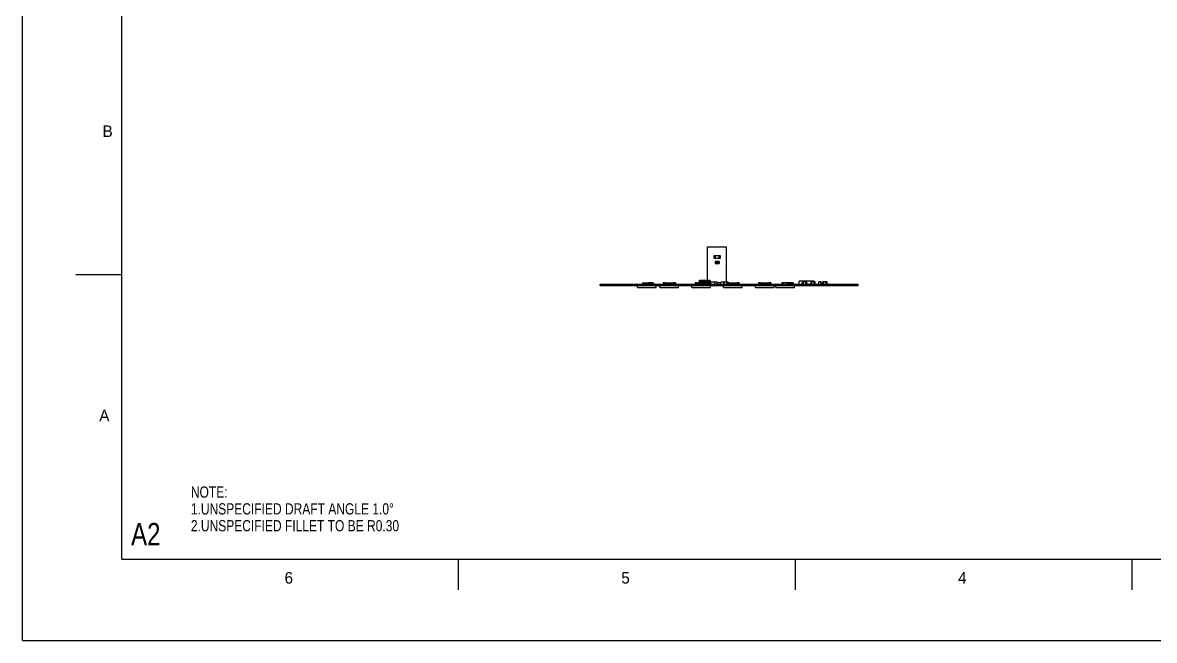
# Model space of a CAD drawing. Header units: millimetres. Extents: x 0 to 594, y 0 to 420.
# Drawn here: x 0 to 302.5, y 0 to 165.1 of the extents above; entities that cross this region are included whole.
import ezdxf

# ---------------------------------------------------------------- set-up
doc = ezdxf.new("R2010")
doc.units = ezdxf.units.MM
doc.header["$LTSCALE"] = 32.67
doc.layers.get('0').update_dxf_attribs({"linetype": 'CONTINUOUS'})
doc.layers.add('02___PRT_ALL_AXES', color=7, linetype='CONTINUOUS')
doc.styles.add('TEXTSTYLE_2', font='txt', dxfattribs={"width": 0.8})
doc.styles.add('TEXTSTYLE_3', font='txt')
doc.styles.add('TEXTSTYLE_4', font='txt', dxfattribs={"width": 0.8})

msp = doc.modelspace()

# ---------------------------------------------------------------- linework, layer by layer
at = {"color": 7, "linetype": 'CONTINUOUS'}
for p, q in [((0, 0), (0, 420)), ((26.524, 21.711), (26.524, 401.711)), ((183.073, 96.182), (183.073, 105.222)), ((183.073, 105.222), (188.073, 105.222)), ((184.816, 102.06), (184.816, 102.862)), ((184.816, 102.862), (184.966, 102.862)), ((184.966, 102.712), (184.966, 102.862)), ((184.966, 102.861), (186.266, 102.861)), ((185.117, 102.062), (185.117, 102.86)), ((185.117, 102.86), (186.115, 102.86)), ((185.133, 102.062), (185.133, 102.86)), ((186.099, 102.86), (186.099, 102.062)), ((186.115, 102.86), (186.115, 102.062)), ((186.266, 102.862), (186.266, 102.712)), ((186.266, 102.862), (186.416, 102.862)), ((186.416, 102.862), (186.416, 102.06)), ((188.073, 95.772), (188.073, 105.222)), ((184.966, 102.06), (184.816, 102.06)), ((185.116, 102.712), (184.966, 102.712)), ((184.966, 102.06), (184.966, 102.21)), ((184.966, 102.21), (185.116, 102.21)), ((186.266, 102.061), (184.966, 102.061)), ((185.116, 102.21), (185.116, 102.712)), ((185.116, 101.279), (185.116, 100.709)), ((185.116, 101.279), (186.116, 101.279)), ((186.116, 100.709), (185.116, 100.709)), ((186.115, 102.062), (185.117, 102.062)), ((185.131, 100.694), (185.131, 101.294)), ((186.101, 101.294), (185.131, 101.294)), ((185.131, 100.694), (186.101, 100.694)), ((185.454, 100.979), (185.454, 100.946)), ((185.537, 100.979), (185.454, 100.979)), ((185.454, 100.946), (185.513, 100.946)), ((185.533, 100.794), (185.517, 100.798)), ((185.649, 100.916), (185.649, 100.883)), ((185.665, 100.916), (185.649, 100.916)), ((185.649, 100.883), (185.665, 100.883)), ((185.665, 100.979), (185.665, 100.916)), ((185.681, 100.979), (185.665, 100.979)), ((185.665, 100.883), (185.665, 100.725)), ((185.665, 100.725), (185.678, 100.725)), ((185.678, 100.725), (185.737, 100.883)), ((185.681, 100.916), (185.681, 100.979)), ((185.737, 100.916), (185.681, 100.916)), ((185.681, 100.789), (185.681, 100.883)), ((185.717, 100.883), (185.681, 100.789)), ((185.681, 100.883), (185.717, 100.883)), ((185.737, 100.883), (185.737, 100.916)), ((186.101, 101.294), (186.101, 100.694)), ((186.116, 102.712), (186.116, 102.21)), ((186.266, 102.712), (186.116, 102.712)), ((186.116, 102.21), (186.266, 102.21)), ((186.116, 101.279), (186.116, 100.709)), ((186.266, 102.21), (186.266, 102.06)), ((186.416, 102.06), (186.266, 102.06)), ((26.524, 97.711), (14.218, 97.711)), ((154.389, 94.822), (154.389, 95.222)), ((154.389, 95.222), (223.314, 95.222)), ((154.389, 94.822), (223.314, 94.822)), ((155.238, 94.822), (155.238, 95.222)), ((161.739, 95.222), (161.739, 94.822)), ((165.575, 95.222), (165.575, 94.822)), ((165.633, 95.527), (165.633, 95.247)), ((165.633, 95.527), (165.878, 95.527)), ((165.633, 95.247), (165.72, 95.247)), ((165.683, 95.237), (165.683, 95.247)), ((167.394, 95.237), (165.683, 95.237)), ((165.72, 95.247), (165.72, 95.237)), ((165.878, 95.537), (165.878, 95.237)), ((165.878, 95.537), (166.994, 95.537)), ((166.103, 95.237), (166.104, 95.222)), ((166.122, 95.237), (166.122, 95.537)), ((166.5, 95.537), (166.5, 95.237)), ((166.744, 95.537), (166.744, 95.237)), ((166.759, 95.237), (166.759, 95.527)), ((166.759, 95.527), (168.619, 95.527)), ((166.932, 95.237), (166.932, 95.247)), ((166.932, 95.247), (167.069, 95.247)), ((166.994, 95.537), (166.994, 95.527)), ((167.019, 95.527), (167.019, 95.247)), ((167.069, 95.247), (167.069, 95.237)), ((167.258, 95.537), (167.258, 95.527)), ((168.374, 95.537), (167.258, 95.537)), ((167.394, 95.247), (167.394, 95.237)), ((167.394, 95.247), (168.244, 95.247)), ((167.4, 95.247), (167.4, 95.222)), ((168.124, 95.537), (168.124, 95.527)), ((168.15, 95.247), (168.147, 95.222)), ((168.569, 95.237), (168.149, 95.237)), ((168.244, 95.247), (168.244, 95.237)), ((168.374, 95.537), (168.374, 95.527)), ((168.569, 95.237), (168.569, 95.247)), ((168.569, 95.247), (168.619, 95.247)), ((168.619, 95.527), (168.619, 95.247)), ((171.195, 95.537), (171.195, 95.237)), ((171.695, 95.537), (171.195, 95.537)), ((171.975, 95.237), (171.195, 95.237)), ((171.225, 95.527), (171.225, 95.237)), ((171.225, 95.527), (174.425, 95.527)), ((171.225, 95.247), (171.325, 95.247)), ((171.325, 95.247), (171.325, 95.237)), ((171.695, 95.537), (171.695, 95.527)), ((171.975, 95.247), (171.975, 95.237)), ((171.975, 95.247), (173.675, 95.247)), ((172.075, 95.247), (172.077, 95.222)), ((173.575, 95.247), (173.573, 95.222)), ((173.675, 95.247), (173.675, 95.237)), ((173.675, 95.237), (174.455, 95.237)), ((173.955, 95.537), (173.955, 95.527)), ((174.455, 95.537), (173.955, 95.537)), ((174.325, 95.237), (174.325, 95.247)), ((174.325, 95.247), (174.425, 95.247)), ((174.425, 95.527), (174.425, 95.237)), ((174.455, 95.537), (174.455, 95.237)), ((179.695, 95.537), (179.695, 95.237)), ((180.195, 95.537), (179.695, 95.537)), ((180.475, 95.237), (179.695, 95.237)), ((179.725, 95.527), (179.725, 95.237)), ((179.725, 95.527), (182.925, 95.527)), ((179.725, 95.247), (179.825, 95.247)), ((179.825, 95.247), (179.825, 95.237)), ((179.906, 95.222), (179.906, 95.237)), ((180.195, 95.537), (180.195, 95.527)), ((180.475, 95.247), (180.475, 95.237)), ((180.475, 95.247), (182.175, 95.247)), ((180.575, 95.247), (180.577, 95.222)), ((180.606, 95.627), (180.606, 95.527)), ((180.706, 95.627), (180.706, 95.527)), ((180.806, 95.827), (180.806, 95.727)), ((183.906, 95.822), (180.806, 95.822)), ((183.906, 95.733), (180.806, 95.733)), ((180.834, 96.093), (180.807, 95.833)), ((180.827, 95.527), (180.807, 95.722)), ((180.933, 96.093), (180.906, 95.833)), ((180.906, 95.722), (180.906, 95.833)), ((183.806, 95.833), (180.906, 95.833)), ((180.926, 95.527), (180.906, 95.722)), ((180.906, 95.722), (183.806, 95.722)), ((180.933, 96.093), (180.933, 96.182)), ((183.565, 96.182), (180.933, 96.182)), ((180.933, 96.093), (183.565, 96.093)), ((182.075, 95.247), (182.073, 95.222)), ((182.175, 95.247), (182.175, 95.237)), ((182.175, 95.237), (182.955, 95.237)), ((182.455, 95.537), (182.455, 95.527)), ((182.955, 95.537), (182.455, 95.537)), ((182.825, 95.237), (182.825, 95.247)), ((182.825, 95.247), (182.925, 95.247)), ((182.925, 95.527), (182.925, 95.237)), ((182.955, 95.537), (182.955, 95.237)), ((183.779, 95.462), (182.955, 95.462)), ((182.955, 95.372), (183.779, 95.372)), ((183.073, 95.222), (183.073, 95.372)), ((183.583, 96.083), (183.196, 96.083)), ((183.425, 94.822), (183.425, 95.222)), ((183.565, 96.182), (183.565, 96.093)), ((183.804, 95.854), (183.565, 96.093)), ((183.874, 95.914), (183.635, 96.153)), ((183.806, 95.722), (183.779, 95.462)), ((183.779, 95.462), (183.779, 95.372)), ((183.806, 95.833), (183.804, 95.854)), ((183.806, 95.833), (183.806, 95.722)), ((183.905, 95.722), (183.878, 95.462)), ((183.903, 95.854), (183.905, 95.833)), ((183.906, 95.823), (183.906, 95.827)), ((183.906, 95.733), (183.906, 95.822)), ((183.906, 95.727), (183.906, 95.732)), ((183.919, 95.222), (183.919, 95.772)), ((185.624, 95.772), (183.919, 95.772)), ((185.019, 95.222), (185.019, 95.772)), ((185.624, 95.222), (185.624, 95.772)), ((185.624, 95.622), (186.633, 95.622)), ((188.553, 95.772), (186.633, 95.772)), ((186.633, 95.222), (186.633, 95.772)), ((187.428, 95.222), (187.428, 95.772)), ((187.45, 95.222), (187.45, 95.772)), ((187.725, 94.822), (187.725, 95.222)), ((188.695, 95.537), (188.195, 95.537)), ((188.195, 95.537), (188.195, 95.237)), ((188.195, 95.237), (188.975, 95.237)), ((188.225, 95.527), (191.425, 95.527)), ((188.225, 95.527), (188.225, 95.237)), ((188.225, 95.247), (188.325, 95.247)), ((188.325, 95.247), (188.325, 95.237)), ((188.55, 95.537), (188.55, 95.772)), ((188.55, 95.222), (188.55, 95.237)), ((188.553, 95.537), (188.553, 95.772)), ((188.553, 95.222), (188.553, 95.237)), ((188.695, 95.537), (188.695, 95.527)), ((188.975, 95.247), (190.675, 95.247)), ((188.975, 95.247), (188.975, 95.237)), ((189.075, 95.247), (189.077, 95.222)), ((190.575, 95.247), (190.573, 95.222)), ((190.675, 95.247), (190.675, 95.237)), ((191.455, 95.237), (190.675, 95.237)), ((191.455, 95.537), (190.955, 95.537)), ((190.955, 95.537), (190.955, 95.527)), ((191.325, 95.247), (191.425, 95.247)), ((191.325, 95.237), (191.325, 95.247)), ((191.425, 95.527), (191.425, 95.237)), ((191.455, 95.537), (191.455, 95.237)), ((197.195, 95.537), (196.695, 95.537)), ((196.695, 95.537), (196.695, 95.237)), ((196.695, 95.237), (197.475, 95.237)), ((196.725, 95.527), (199.925, 95.527)), ((196.725, 95.527), (196.725, 95.237)), ((196.725, 95.247), (196.825, 95.247)), ((196.825, 95.247), (196.825, 95.237)), ((197.195, 95.537), (197.195, 95.527)), ((197.475, 95.247), (199.175, 95.247)), ((197.475, 95.247), (197.475, 95.237)), ((197.575, 95.247), (197.577, 95.222)), ((199.075, 95.247), (199.073, 95.222)), ((199.175, 95.247), (199.175, 95.237)), ((199.955, 95.237), (199.175, 95.237)), ((199.955, 95.537), (199.455, 95.537)), ((199.455, 95.537), (199.455, 95.527)), ((199.825, 95.247), (199.925, 95.247)), ((199.825, 95.237), (199.825, 95.247)), ((199.925, 95.527), (199.925, 95.237)), ((199.955, 95.537), (199.955, 95.237)), ((204.796, 95.527), (202.936, 95.527)), ((202.936, 95.527), (202.936, 95.247)), ((202.936, 95.247), (202.986, 95.247)), ((202.986, 95.247), (202.986, 95.237)), ((203.406, 95.237), (202.986, 95.237)), ((204.297, 95.537), (203.181, 95.537)), ((203.181, 95.537), (203.181, 95.527)), ((203.311, 95.247), (204.161, 95.247)), ((203.311, 95.247), (203.311, 95.237)), ((203.405, 95.247), (203.408, 95.222)), ((203.431, 95.537), (203.431, 95.527)), ((204.155, 95.247), (204.156, 95.222)), ((204.161, 95.247), (204.161, 95.237)), ((205.872, 95.237), (204.161, 95.237)), ((204.297, 95.537), (204.297, 95.527)), ((204.623, 95.247), (204.486, 95.247)), ((204.486, 95.237), (204.486, 95.247)), ((204.536, 95.527), (204.536, 95.247)), ((205.677, 95.537), (204.561, 95.537)), ((204.561, 95.537), (204.561, 95.527)), ((204.623, 95.247), (204.623, 95.237)), ((204.796, 95.237), (204.796, 95.527)), ((204.811, 95.537), (204.811, 95.237)), ((205.056, 95.237), (205.056, 95.537)), ((205.433, 95.537), (205.433, 95.237)), ((205.453, 95.237), (205.451, 95.222)), ((205.677, 95.537), (205.677, 95.237)), ((205.922, 95.527), (205.677, 95.527)), ((205.922, 95.247), (205.835, 95.247)), ((205.835, 95.237), (205.835, 95.247)), ((205.872, 95.247), (205.872, 95.237)), ((205.922, 95.527), (205.922, 95.247)), ((205.975, 94.822), (205.975, 95.222)), ((207.175, 94.822), (207.175, 95.222)), ((207.492, 95.322), (207.502, 95.322)), ((207.492, 95.322), (207.492, 95.222)), ((211.502, 96.022), (207.502, 96.022)), ((207.502, 95.222), (207.502, 96.022)), ((208.127, 95.322), (208.377, 95.322)), ((208.127, 95.322), (208.127, 95.222)), ((208.377, 95.322), (208.377, 95.222)), ((209.542, 95.822), (208.442, 95.822)), ((208.442, 95.222), (208.442, 95.822)), ((208.692, 95.222), (208.692, 95.822)), ((208.814, 95.222), (208.814, 94.822)), ((209.292, 95.222), (209.292, 95.822)), ((209.542, 95.222), (209.542, 95.822)), ((209.627, 95.322), (209.877, 95.322)), ((209.627, 95.322), (209.627, 95.222)), ((209.877, 95.322), (209.877, 95.222)), ((210.127, 95.322), (210.377, 95.322)), ((210.127, 95.322), (210.127, 95.222)), ((210.377, 95.322), (210.377, 95.222)), ((210.627, 95.322), (210.703, 95.322)), ((210.627, 95.322), (210.627, 95.222)), ((211.803, 95.822), (210.703, 95.822)), ((210.703, 95.222), (210.703, 95.822)), ((210.953, 95.222), (210.953, 95.822)), ((211.502, 95.822), (211.502, 96.022)), ((211.553, 95.222), (211.553, 95.822)), ((211.803, 95.222), (211.803, 95.822)), ((213.429, 95.822), (212.829, 95.822)), ((212.829, 95.222), (212.829, 95.822)), ((213.429, 95.222), (213.429, 95.822)), ((213.429, 95.482), (213.439, 95.482)), ((213.879, 95.406), (213.429, 95.406)), ((213.879, 95.298), (213.429, 95.298)), ((213.439, 95.482), (213.439, 95.406)), ((213.456, 95.496), (213.44, 95.406)), ((213.879, 95.496), (213.456, 95.496)), ((213.489, 95.222), (213.489, 95.298)), ((214.979, 95.822), (213.879, 95.822)), ((213.879, 95.222), (213.879, 95.822)), ((214.129, 95.222), (214.129, 95.822)), ((214.729, 95.222), (214.729, 95.822)), ((214.979, 95.222), (214.979, 95.822)), ((222.203, 94.822), (222.203, 95.222)), ((223.241, 94.822), (223.241, 95.222)), ((223.314, 94.822), (223.314, 95.222)), ((26.524, 21.711), (566.524, 21.711)), ((116.524, 13.507), (116.524, 21.711)), ((206.524, 13.507), (206.524, 21.711)), ((296.524, 13.507), (296.524, 21.711)), ((0, 0), (594, 0))]:
    msp.add_line(p, q, dxfattribs=at)
for centre, radius, start, end in [((185.131, 101.279), 0.015, 90, 180), ((185.131, 100.709), 0.015, 180, 270), ((186.101, 101.279), 0.015, 0, 90), ((186.101, 100.709), 0.015, 270, 360), ((180.506, 95.422), 0.2, 270, 290.49002), ((180.806, 95.627), 0.2, 90, 180), ((180.806, 95.627), 0.1, 90, 180), ((180.906, 95.822), 0.1, 174, 180), ((180.906, 95.822), 0.1, 174, 177.00133), ((180.906, 95.733), 0.1, 180, 186), ((180.906, 95.733), 0.1, 182.99842, 186), ((180.933, 96.082), 0.1, 90, 174), ((180.933, 96.082), 0.1, 90, 174), ((183.565, 96.082), 0.1, 45, 90), ((183.779, 95.472), 0.1, 270, 354), ((183.804, 95.843), 0.1, 6, 45), ((183.806, 95.822), 0.1, 0, 6), ((183.806, 95.733), 0.1, 354, 360), ((183.906, 95.627), 0.2, 46.57579, 90), ((183.906, 95.627), 0.1, 82.47202, 90)]:
    msp.add_arc(centre, radius, start, end, dxfattribs=at)
for points, knots in [([(185.49, 100.898), (185.489, 100.896), (185.487, 100.891), (185.483, 100.885), (185.48, 100.879), (185.477, 100.873), (185.474, 100.868), (185.472, 100.863), (185.47, 100.858), (185.467, 100.853), (185.464, 100.846), (185.461, 100.838), (185.459, 100.83), (185.457, 100.823), (185.456, 100.815), (185.455, 100.808), (185.454, 100.8), (185.454, 100.795), (185.454, 100.793)], [0, 0, 0, 0, 0.0683812, 0.1330864, 0.1940799, 0.2507825, 0.3040068, 0.3527451, 0.3982262, 0.4396624, 0.5175649, 0.5915469, 0.6629549, 0.7309702, 0.7981412, 0.8652751, 0.9324909, 1, 1, 1, 1]), ([(185.454, 100.793), (185.454, 100.79), (185.454, 100.785), (185.455, 100.778), (185.456, 100.772), (185.457, 100.765), (185.458, 100.759), (185.46, 100.753), (185.462, 100.747), (185.465, 100.742), (185.467, 100.737), (185.47, 100.733), (185.473, 100.73), (185.477, 100.727), (185.481, 100.725), (185.484, 100.723), (185.489, 100.722), (185.492, 100.722), (185.493, 100.722)], [0, 0, 0, 0, 0.0833807, 0.1629019, 0.2398769, 0.3139226, 0.3846938, 0.4537295, 0.5206052, 0.5858652, 0.6478325, 0.7046982, 0.7579702, 0.8080782, 0.8561309, 0.9036472, 0.9512479, 1, 1, 1, 1]), ([(185.471, 100.794), (185.471, 100.797), (185.471, 100.803), (185.473, 100.812), (185.475, 100.821), (185.478, 100.829), (185.481, 100.836), (185.484, 100.841), (185.487, 100.847), (185.49, 100.854), (185.494, 100.861), (185.498, 100.868), (185.503, 100.876), (185.506, 100.882), (185.508, 100.885)], [0, 0, 0, 0, 0.0903205, 0.1833552, 0.2808069, 0.382344, 0.437542, 0.498969, 0.5668748, 0.6405872, 0.7212795, 0.807805, 0.9006244, 1, 1, 1, 1]), ([(185.493, 100.751), (185.492, 100.751), (185.491, 100.752), (185.488, 100.752), (185.486, 100.753), (185.484, 100.754), (185.482, 100.756), (185.48, 100.758), (185.478, 100.761), (185.476, 100.765), (185.474, 100.77), (185.472, 100.777), (185.471, 100.785), (185.471, 100.791), (185.471, 100.794)], [0, 0, 0, 0, 0.0472708, 0.0927344, 0.1384832, 0.1861294, 0.2369072, 0.2897211, 0.3474492, 0.4102669, 0.5435144, 0.6851977, 0.8368974, 1, 1, 1, 1]), ([(185.513, 100.946), (185.513, 100.943), (185.511, 100.937), (185.509, 100.931), (185.507, 100.927), (185.505, 100.924), (185.504, 100.921), (185.502, 100.917), (185.499, 100.913), (185.497, 100.908), (185.494, 100.903), (185.491, 100.9), (185.49, 100.898)], [0, 0, 0, 0, 0.1635197, 0.3287588, 0.3755556, 0.4340116, 0.5015662, 0.5799991, 0.6688711, 0.7695115, 0.8792811, 1, 1, 1, 1]), ([(185.517, 100.798), (185.517, 100.794), (185.517, 100.788), (185.515, 100.779), (185.513, 100.771), (185.511, 100.765), (185.509, 100.761), (185.507, 100.758), (185.505, 100.756), (185.503, 100.754), (185.501, 100.753), (185.498, 100.752), (185.496, 100.752), (185.494, 100.751), (185.493, 100.751)], [0, 0, 0, 0, 0.1801127, 0.3407183, 0.483479, 0.6107576, 0.6690745, 0.7227867, 0.7733311, 0.8207975, 0.86546, 0.9101224, 0.9546473, 1, 1, 1, 1]), ([(185.493, 100.722), (185.494, 100.722), (185.497, 100.722), (185.501, 100.723), (185.505, 100.724), (185.509, 100.726), (185.512, 100.729), (185.516, 100.732), (185.519, 100.736), (185.521, 100.74), (185.524, 100.745), (185.526, 100.751), (185.528, 100.757), (185.53, 100.763), (185.531, 100.77), (185.532, 100.778), (185.533, 100.786), (185.533, 100.791), (185.533, 100.794)], [0, 0, 0, 0, 0.0474828, 0.0930453, 0.1381838, 0.1838579, 0.231334, 0.2807717, 0.3333415, 0.3898207, 0.449834, 0.5138087, 0.5826335, 0.655932, 0.7340022, 0.8172514, 0.905671, 1, 1, 1, 1]), ([(185.508, 100.885), (185.51, 100.888), (185.514, 100.895), (185.519, 100.904), (185.523, 100.913), (185.527, 100.922), (185.529, 100.931), (185.532, 100.939), (185.534, 100.948), (185.535, 100.954), (185.535, 100.957)], [0, 0, 0, 0, 0.1548675, 0.2972588, 0.4280737, 0.5468863, 0.6596903, 0.7729085, 0.8863149, 1, 1, 1, 1]), ([(185.535, 100.957), (185.536, 100.96), (185.537, 100.967), (185.537, 100.975), (185.537, 100.979)], [0, 0, 0, 0, 0.4899289, 1, 1, 1, 1]), ([(185.593, 100.982), (185.591, 100.982), (185.589, 100.982), (185.586, 100.981), (185.582, 100.98), (185.579, 100.978), (185.576, 100.976), (185.574, 100.974), (185.571, 100.971), (185.569, 100.968), (185.566, 100.964), (185.564, 100.96), (185.562, 100.955), (185.56, 100.95), (185.559, 100.944), (185.557, 100.938), (185.556, 100.932), (185.554, 100.925), (185.553, 100.918), (185.552, 100.91), (185.552, 100.901), (185.551, 100.892), (185.55, 100.883), (185.55, 100.873), (185.55, 100.863), (185.55, 100.856), (185.55, 100.852)], [0, 0, 0, 0, 0.0237453, 0.0471946, 0.0701277, 0.0935121, 0.1173009, 0.1419945, 0.168398, 0.1963595, 0.2262533, 0.258212, 0.2927245, 0.3294462, 0.3684793, 0.4105842, 0.4552382, 0.50235, 0.5527854, 0.6065299, 0.6636237, 0.7241005, 0.7879883, 0.8549627, 0.9257487, 1, 1, 1, 1]), ([(185.55, 100.852), (185.55, 100.849), (185.55, 100.843), (185.55, 100.834), (185.55, 100.826), (185.55, 100.818), (185.551, 100.811), (185.551, 100.804), (185.552, 100.798), (185.553, 100.79), (185.554, 100.781), (185.556, 100.771), (185.558, 100.762), (185.56, 100.754), (185.562, 100.747), (185.565, 100.74), (185.569, 100.735), (185.573, 100.73), (185.578, 100.726), (185.582, 100.724), (185.587, 100.722), (185.591, 100.722), (185.593, 100.722)], [0, 0, 0, 0, 0.0625753, 0.1216824, 0.1773214, 0.2298557, 0.2793189, 0.3253383, 0.368268, 0.4078511, 0.4812515, 0.5490359, 0.6115571, 0.6686391, 0.7207473, 0.7686516, 0.8128108, 0.8544124, 0.8935024, 0.9297666, 0.9650631, 1, 1, 1, 1]), ([(185.566, 100.852), (185.566, 100.857), (185.566, 100.866), (185.567, 100.88), (185.567, 100.892), (185.568, 100.903), (185.569, 100.912), (185.57, 100.92), (185.572, 100.927), (185.574, 100.933), (185.576, 100.937), (185.578, 100.941), (185.58, 100.945), (185.582, 100.947), (185.585, 100.95), (185.587, 100.951), (185.59, 100.952), (185.592, 100.952), (185.593, 100.952)], [0, 0, 0, 0, 0.1343044, 0.2565247, 0.3667193, 0.464931, 0.5512915, 0.6263479, 0.6894723, 0.7419705, 0.7866695, 0.826719, 0.8624164, 0.8941812, 0.9232657, 0.950058, 0.975127, 1, 1, 1, 1]), ([(185.593, 100.751), (185.592, 100.751), (185.59, 100.752), (185.587, 100.753), (185.584, 100.754), (185.582, 100.756), (185.579, 100.759), (185.577, 100.763), (185.575, 100.767), (185.573, 100.772), (185.572, 100.777), (185.57, 100.784), (185.569, 100.792), (185.568, 100.802), (185.567, 100.813), (185.567, 100.825), (185.566, 100.838), (185.566, 100.847), (185.566, 100.852)], [0, 0, 0, 0, 0.0266455, 0.0535494, 0.081057, 0.1113645, 0.1440432, 0.1808053, 0.2215575, 0.2670533, 0.3199985, 0.3836401, 0.4579364, 0.5439813, 0.640931, 0.7489082, 0.8688958, 1, 1, 1, 1]), ([(185.622, 100.957), (185.621, 100.959), (185.62, 100.963), (185.617, 100.968), (185.613, 100.972), (185.61, 100.976), (185.606, 100.979), (185.602, 100.981), (185.597, 100.982), (185.594, 100.982), (185.593, 100.982)], [0, 0, 0, 0, 0.156969, 0.299428, 0.431103, 0.5538947, 0.6668598, 0.7774806, 0.8871454, 1, 1, 1, 1]), ([(185.593, 100.952), (185.593, 100.952), (185.595, 100.952), (185.598, 100.951), (185.601, 100.95), (185.603, 100.947), (185.605, 100.945), (185.607, 100.941), (185.609, 100.937), (185.612, 100.933), (185.613, 100.927), (185.615, 100.92), (185.616, 100.912), (185.617, 100.903), (185.618, 100.892), (185.618, 100.88), (185.619, 100.866), (185.619, 100.857), (185.619, 100.852)], [0, 0, 0, 0, 0.0248654, 0.0499266, 0.0764702, 0.1055458, 0.1376581, 0.1736024, 0.2136396, 0.2578973, 0.3097921, 0.3733518, 0.4479988, 0.5342812, 0.6329276, 0.7430882, 0.8657369, 1, 1, 1, 1]), ([(185.593, 100.722), (185.594, 100.722), (185.596, 100.722), (185.599, 100.723), (185.603, 100.724), (185.606, 100.725), (185.609, 100.727), (185.611, 100.73), (185.614, 100.733), (185.616, 100.736), (185.619, 100.74), (185.621, 100.744), (185.623, 100.749), (185.625, 100.754), (185.626, 100.759), (185.628, 100.765), (185.629, 100.772), (185.631, 100.779), (185.632, 100.786), (185.633, 100.794), (185.634, 100.802), (185.634, 100.811), (185.635, 100.821), (185.635, 100.831), (185.635, 100.841), (185.635, 100.848), (185.635, 100.852)], [0, 0, 0, 0, 0.0237156, 0.0467939, 0.0696983, 0.0927424, 0.1165931, 0.1414881, 0.1678585, 0.1955035, 0.2253598, 0.2569674, 0.2914366, 0.3277852, 0.3671023, 0.4089057, 0.4534289, 0.5008869, 0.551259, 0.6049361, 0.6619583, 0.7227064, 0.7865141, 0.8541004, 0.9254937, 1, 1, 1, 1]), ([(185.611, 100.769), (185.611, 100.768), (185.61, 100.765), (185.608, 100.761), (185.605, 100.758), (185.603, 100.756), (185.601, 100.754), (185.598, 100.752), (185.595, 100.752), (185.594, 100.751), (185.593, 100.751)], [0, 0, 0, 0, 0.166968, 0.3196921, 0.4553437, 0.5800951, 0.6919235, 0.7979033, 0.8991558, 1, 1, 1, 1]), ([(185.619, 100.852), (185.619, 100.847), (185.619, 100.838), (185.618, 100.824), (185.618, 100.812), (185.617, 100.801), (185.616, 100.792), (185.615, 100.783), (185.613, 100.776), (185.612, 100.771), (185.611, 100.769)], [0, 0, 0, 0, 0.1738774, 0.3336277, 0.4793265, 0.6110261, 0.7282087, 0.8324165, 0.9225056, 1, 1, 1, 1]), ([(185.635, 100.852), (185.635, 100.858), (185.635, 100.869), (185.635, 100.885), (185.634, 100.9), (185.632, 100.914), (185.631, 100.926), (185.628, 100.938), (185.626, 100.948), (185.623, 100.954), (185.622, 100.957)], [0, 0, 0, 0, 0.1627834, 0.314557, 0.4549281, 0.5850775, 0.7041364, 0.8125014, 0.9112575, 1, 1, 1, 1]), ([(180.807, 95.833), (180.807, 95.834), (180.809, 95.835), (180.811, 95.835), (180.816, 95.836), (180.825, 95.837), (180.837, 95.837), (180.852, 95.837), (180.875, 95.836), (180.893, 95.834), (180.906, 95.833)], [0, 0, 0, 0, 0.0275397, 0.0529141, 0.0867503, 0.1792186, 0.3023849, 0.4519269, 0.6223083, 1, 1, 1, 1]), ([(180.807, 95.722), (180.807, 95.721), (180.809, 95.72), (180.811, 95.72), (180.816, 95.719), (180.825, 95.718), (180.837, 95.718), (180.852, 95.718), (180.875, 95.719), (180.893, 95.721), (180.906, 95.722)], [0, 0, 0, 0, 0.0275397, 0.0529141, 0.0867503, 0.1792186, 0.3023849, 0.4519269, 0.6223083, 1, 1, 1, 1]), ([(180.834, 96.093), (180.834, 96.094), (180.836, 96.095), (180.839, 96.096), (180.844, 96.096), (180.852, 96.097), (180.864, 96.097), (180.879, 96.097), (180.902, 96.096), (180.921, 96.094), (180.933, 96.093)], [0, 0, 0, 0, 0.0275265, 0.0528963, 0.0867261, 0.1791974, 0.3023865, 0.451966, 0.6223793, 1, 1, 1, 1]), ([(183.565, 96.093), (183.569, 96.097), (183.577, 96.106), (183.59, 96.118), (183.602, 96.128), (183.612, 96.137), (183.621, 96.145), (183.627, 96.15), (183.632, 96.152), (183.634, 96.153), (183.635, 96.153), (183.635, 96.153)], [0, 0, 0, 0, 0.1969268, 0.3844157, 0.555712, 0.7050645, 0.8272923, 0.9183196, 0.975456, 0.9912481, 1, 1, 1, 1]), ([(183.878, 95.462), (183.878, 95.461), (183.876, 95.46), (183.873, 95.459), (183.868, 95.459), (183.86, 95.458), (183.848, 95.458), (183.833, 95.458), (183.809, 95.459), (183.791, 95.461), (183.779, 95.462)], [0, 0, 0, 0, 0.0275232, 0.0528912, 0.0867193, 0.179188, 0.3023758, 0.4519554, 0.6223704, 1, 1, 1, 1]), ([(183.874, 95.914), (183.874, 95.914), (183.873, 95.914), (183.871, 95.913), (183.867, 95.91), (183.86, 95.905), (183.851, 95.898), (183.841, 95.889), (183.829, 95.878), (183.817, 95.866), (183.808, 95.858), (183.804, 95.854)], [0, 0, 0, 0, 0.0087519, 0.024544, 0.0816804, 0.1727077, 0.2949355, 0.444288, 0.6155843, 0.8030732, 1, 1, 1, 1]), ([(183.804, 95.854), (183.816, 95.855), (183.835, 95.857), (183.858, 95.858), (183.873, 95.858), (183.885, 95.858), (183.893, 95.857), (183.898, 95.856), (183.901, 95.856), (183.903, 95.855), (183.903, 95.854)], [0, 0, 0, 0, 0.3777514, 0.5481833, 0.6977481, 0.8209072, 0.9133388, 0.9471412, 0.9724961, 1, 1, 1, 1]), ([(183.905, 95.833), (183.905, 95.834), (183.903, 95.835), (183.901, 95.835), (183.896, 95.836), (183.887, 95.837), (183.875, 95.837), (183.86, 95.837), (183.837, 95.836), (183.819, 95.834), (183.806, 95.833)], [0, 0, 0, 0, 0.0275365, 0.0529091, 0.0867437, 0.1792095, 0.3023744, 0.4519165, 0.6222996, 1, 1, 1, 1]), ([(183.806, 95.722), (183.819, 95.721), (183.837, 95.719), (183.86, 95.718), (183.875, 95.718), (183.887, 95.718), (183.896, 95.719), (183.901, 95.72), (183.903, 95.72), (183.905, 95.721), (183.905, 95.722)], [0, 0, 0, 0, 0.3777003, 0.5480833, 0.6976255, 0.8207905, 0.9132563, 0.9470909, 0.9724635, 1, 1, 1, 1])]:
    msp.add_open_spline(points, degree=3, knots=knots, dxfattribs=at)
at = {"layer": '02___PRT_ALL_AXES', "color": 7, "linetype": 'CONTINUOUS'}
for p, q in [((164.324, 94.321), (164.324, 94.821)), ((164.324, 94.321), (169.324, 94.321)), ((169.324, 94.321), (169.324, 94.821)), ((170.324, 94.321), (170.324, 94.821)), ((170.324, 94.321), (175.324, 94.321)), ((175.324, 94.321), (175.324, 94.821)), ((178.824, 94.321), (178.824, 94.821)), ((178.824, 94.321), (183.824, 94.321)), ((183.824, 94.321), (183.824, 94.821)), ((187.324, 94.321), (187.324, 94.821)), ((187.324, 94.321), (192.324, 94.321)), ((192.324, 94.321), (192.324, 94.821)), ((195.824, 94.321), (195.824, 94.821)), ((195.824, 94.321), (200.824, 94.321)), ((200.824, 94.321), (200.824, 94.821)), ((201.324, 94.321), (201.324, 94.821)), ((201.324, 94.321), (206.324, 94.321)), ((206.324, 94.321), (206.324, 94.821))]:
    msp.add_line(p, q, dxfattribs=at)

# ---------------------------------------------------------------- texts
at = {"color": 6, "linetype": 'CONTINUOUS', "char_height": 3.076, "width": 3.07628, "attachment_point": 2, "line_spacing_factor": 0.9, "style": 'TEXTSTYLE_3'}
for s, insert in [('B', (22.718, 137.631)), ('A', (21.839, 61.631)), ('6', (71.139, 18.261)), ('5', (161.139, 18.261)), ('4', (251.139, 18.261))]:
    msp.add_mtext(s, dxfattribs=dict(at, insert=insert))
at = {"color": 2, "linetype": 'CONTINUOUS', "insert": (44.959, 41.147), "char_height": 3, "width": 76.8, "attachment_point": 1, "line_spacing_factor": 0.9, "style": 'TEXTSTYLE_2'}
msp.add_mtext('NOTE:\\P1.UNSPECIFIED DRAFT ANGLE 1.0\\Fgdt;{\\Fgdt;~}\\P\\Ftxt;2.UNSPECIFIED FILLET TO BE R0.30', dxfattribs=at)
at = {"color": 7, "linetype": 'CONTINUOUS', "insert": (28.992, 31.389), "char_height": 6, "width": 9.2, "attachment_point": 1, "line_spacing_factor": 0.9, "style": 'TEXTSTYLE_4'}
msp.add_mtext('A2', dxfattribs=at)

doc.saveas('drawing.dxf')
